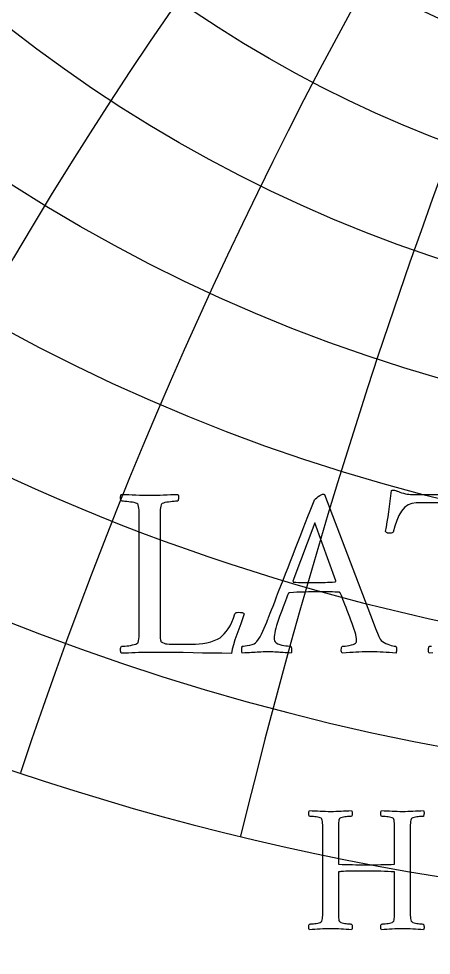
# Model space of a CAD drawing. Header units: millimetres. Extents: x -55 to 55, y -55 to 56.
# Drawn here: x -15.05 to -7.87, y -16.48 to -0.18 of the extents above; entities that cross this region are included whole.
import ezdxf

# ---------------------------------------------------------------- set-up
doc = ezdxf.new("R2010")
doc.units = ezdxf.units.MM
for name, color, linetype in [('CUT_OUTER', 1, 'Continuous'), ('ENGRAVE', 7, 'Continuous'), ('ENGRAVE_FINE', 8, 'Continuous'), ('TEXT', 5, 'Continuous')]:
    doc.layers.add(name, color=color, linetype=linetype)

msp = doc.modelspace()

# ---------------------------------------------------------------- linework, layer by layer
at = {"layer": 'CUT_OUTER'}
msp.add_arc((-0.0002, -0.0001), 54.7499, 132.89036, 87.80158, dxfattribs=at)
at = {"layer": 'ENGRAVE'}
for centre, radius in [((0, 0), 54), ((0, 20.5693), 28.0828), ((0, 19.0262), 24.6247), ((0, 17.7713), 21.4865), ((0, 0), 35.3478), ((0, 16.7477), 18.6002), ((0, 0), 23.1383)]:
    msp.add_circle(centre, radius, dxfattribs=at)
for centre, radius, start, end in [((0, 22.4797), 31.9512, 104.6529, 75.3471), ((0, 24.8695), 36.3547, 147.33942, 32.66058), ((0, 27.9026), 41.4714, 169.60534, 10.39466), ((0, 31.8273), 47.5652, 186.81771, 353.18229)]:
    msp.add_arc(centre, radius, start, end, dxfattribs=at)
at = {"layer": 'ENGRAVE_FINE'}
for centre, radius, start, end in [((-299.594, -39.2577), 304.2157, 4.461368, 17.676322), ((-299.594, -39.2577), 304.2157, 4.461368, 17.676322), ((-145.1396, -39.2577), 154.4544, 8.977692, 35.48643), ((-145.1396, -39.2577), 154.4544, 8.977692, 35.48643), ((-91.4982, -39.2577), 105.653, 13.606314, 53.548789), ((-91.4982, -39.2577), 105.653, 13.606314, 53.548789), ((91.4982, -39.2577), 105.653, 126.451211, 166.393686), ((91.4982, -39.2577), 105.653, 126.451211, 166.393686), ((-62.9562, -39.2577), 82.1834, 18.409528, 71.93986), ((-62.9562, -39.2577), 82.1834, 18.409528, 71.93986), ((62.9562, -39.2577), 82.1834, 108.06014, 161.590472), ((62.9562, -39.2577), 82.1834, 108.06014, 161.590472), ((-44.3267, -39.2577), 68.9601, 23.457516, 90.642678), ((-44.3267, -39.2577), 68.9601, 23.457516, 90.642678), ((44.3267, -39.2577), 68.9601, 89.357322, 156.542484), ((44.3267, -39.2577), 68.9601, 89.357322, 156.542484), ((-30.4994, -39.2577), 60.9988, 28.831877, 104.724148), ((-30.4994, -39.2577), 60.9988, 28.831877, 104.724148), ((30.4994, -39.2577), 60.9988, 75.275852, 151.168123), ((30.4994, -39.2577), 60.9988, 75.275852, 151.168123), ((-19.2273, -39.2577), 56.2168, 34.62999, 115.09932), ((-19.2273, -39.2577), 56.2168, 34.62999, 115.09932), ((19.2273, -39.2577), 56.2168, 64.90068, 145.37001), ((19.2273, -39.2577), 56.2168, 64.90068, 145.37001), ((-9.3147, -39.2577), 53.6414, 40.97049, 124.0989), ((-9.3147, -39.2577), 53.6414, 40.97049, 124.0989), ((9.3147, -39.2577), 53.6414, 55.9011, 139.02951), ((9.3147, -39.2577), 53.6414, 55.9011, 139.02951), ((0, 54.4824), 77.4375, 225.796451, 314.203549)]:
    msp.add_arc(centre, radius, start, end, dxfattribs=at)
at = {"layer": 'TEXT'}
for points in [[(-12.5911, -10.7231), (-12.5911, -10.7279), (-12.5911, -10.7337), (-12.5911, -10.7406), (-12.5911, -10.7486), (-12.5911, -10.7693), (-12.5911, -10.7928), (-12.5911, -10.8193), (-12.5911, -10.8487), (-12.5908, -10.8789), (-12.59, -10.9078), (-12.5887, -10.9353), (-12.5868, -10.9615), (-12.5842, -10.9844), (-12.5805, -11.002), (-12.5757, -11.0142), (-12.5698, -11.0211), (-12.5473, -11.0346), (-12.5224, -11.0451), (-12.4952, -11.0527), (-12.4655, -11.0573), (-12.4302, -11.0601), (-12.3862, -11.0621), (-12.3334, -11.0633), (-12.2717, -11.0637), (-12.0375, -11.0637), (-11.9765, -11.062), (-11.9125, -11.0568), (-11.8455, -11.0482), (-11.7757, -11.036), (-11.7079, -11.0202), (-11.6474, -11.0004), (-11.594, -10.9766), (-11.5479, -10.9488), (-11.5102, -10.9184), (-11.4739, -10.8828), (-11.4389, -10.8418), (-11.4052, -10.7955), (-11.3732, -10.7422), (-11.343, -10.6805), (-11.3146, -10.6102), (-11.2881, -10.5315), (-11.2812, -10.5203), (-11.269, -10.5123), (-11.2514, -10.5075), (-11.2285, -10.5059), (-11.1934, -10.5075), (-11.1646, -10.5123), (-11.1423, -10.5203), (-11.1263, -10.5315), (-11.1568, -10.618), (-11.1886, -10.7071), (-11.2217, -10.7989), (-11.2562, -10.8934), (-11.2883, -10.9857), (-11.3142, -11.0712), (-11.334, -11.1497), (-11.3477, -11.2213), (-11.5157, -11.2207), (-11.6831, -11.2191), (-11.8499, -11.2165), (-12.0163, -11.2128), (-12.1876, -11.209), (-12.3697, -11.2064), (-12.5624, -11.2048), (-12.7657, -11.2042), (-12.8362, -11.2046), (-12.903, -11.2058), (-12.9661, -11.2078), (-13.0254, -11.2106), (-13.0834, -11.2134), (-13.1425, -11.2154), (-13.2027, -11.2166), (-13.2639, -11.217), (-13.2712, -11.2069), (-13.2761, -11.1936), (-13.2786, -11.1771), (-13.2788, -11.1574), (-13.277, -11.1377), (-13.274, -11.1212), (-13.2696, -11.1079), (-13.2639, -11.0978), (-13.2484, -11.0974), (-13.2277, -11.0962), (-13.2016, -11.0942), (-13.1702, -11.0914), (-13.1365, -11.0875), (-13.1037, -11.0824), (-13.0716, -11.0758), (-13.0403, -11.068), (-13.013, -11.0592), (-12.993, -11.0499), (-12.98, -11.04), (-12.9743, -11.0297), (-12.9667, -11.0022), (-12.961, -10.9711), (-12.9572, -10.9362), (-12.9552, -10.8977), (-12.9542, -10.8564), (-12.9536, -10.8136), (-12.9532, -10.7691), (-12.953, -10.7231), (-12.953, -8.9475), (-12.9532, -8.9013), (-12.9536, -8.8565), (-12.9542, -8.8129), (-12.9552, -8.7708), (-12.9572, -8.7312), (-12.961, -8.6957), (-12.9667, -8.6642), (-12.9743, -8.6366), (-12.98, -8.6247), (-12.993, -8.6143), (-13.013, -8.6055), (-13.0403, -8.5983), (-13.0716, -8.5923), (-13.1037, -8.5871), (-13.1365, -8.5827), (-13.1702, -8.5791), (-13.2016, -8.5764), (-13.2277, -8.5744), (-13.2484, -8.5732), (-13.2639, -8.5728), (-13.2696, -8.5626), (-13.274, -8.5493), (-13.277, -8.5328), (-13.2788, -8.5131), (-13.2786, -8.4935), (-13.2761, -8.477), (-13.2712, -8.4636), (-13.2639, -8.4535), (-13.2003, -8.4558), (-13.1372, -8.4583), (-13.0747, -8.4611), (-13.0126, -8.4642), (-12.9512, -8.467), (-12.8902, -8.469), (-12.8298, -8.4702), (-12.7699, -8.4706), (-12.7086, -8.4702), (-12.648, -8.469), (-12.5883, -8.467), (-12.5294, -8.4642), (-12.4701, -8.4611), (-12.4096, -8.4583), (-12.3477, -8.4558), (-12.2845, -8.4535), (-12.2772, -8.4636), (-12.2723, -8.477), (-12.2697, -8.4935), (-12.2696, -8.5131), (-12.2713, -8.5328), (-12.2744, -8.5493), (-12.2788, -8.5626), (-12.2845, -8.5728), (-12.3, -8.5732), (-12.3207, -8.5744), (-12.3468, -8.5764), (-12.3782, -8.5791), (-12.4117, -8.5827), (-12.4442, -8.5871), (-12.4756, -8.5923), (-12.5059, -8.5983), (-12.5325, -8.6055), (-12.5528, -8.6143), (-12.5666, -8.6247), (-12.5741, -8.6366), (-12.5798, -8.6595), (-12.5842, -8.6856), (-12.5872, -8.7149), (-12.589, -8.7473), (-12.5899, -8.7822), (-12.5906, -8.8187), (-12.591, -8.8567), (-12.5911, -8.8964), (-12.5911, -8.9028), (-12.5911, -8.9091), (-12.5911, -8.9155), (-12.5911, -8.9219), (-12.5911, -8.9283), (-12.5911, -8.9347), (-12.5911, -8.9411), (-12.5911, -8.9475)], [(-10.7133, -10.6251), (-10.7108, -10.6186), (-10.7032, -10.5991), (-10.6905, -10.5665), (-10.6728, -10.5208), (-10.6509, -10.464), (-10.6255, -10.3979), (-10.5966, -10.3224), (-10.5643, -10.2377), (-10.529, -10.1457), (-10.4913, -10.0487), (-10.4513, -9.9466), (-10.4088, -9.8395), (-10.3651, -9.7291), (-10.321, -9.617), (-10.2767, -9.5034), (-10.2321, -9.3882), (-10.1878, -9.2733), (-10.1443, -9.1609), (-10.1016, -9.0509), (-10.0597, -8.9432), (-10.0194, -8.84), (-9.9814, -8.7431), (-9.9459, -8.6526), (-9.9128, -8.5685), (-9.9017, -8.5509), (-9.8856, -8.5323), (-9.8645, -8.5126), (-9.8383, -8.4919), (-9.8112, -8.4732), (-9.7877, -8.4599), (-9.7676, -8.4519), (-9.751, -8.4493), (-9.7471, -8.4494), (-9.744, -8.4498), (-9.7418, -8.4505), (-9.7403, -8.4514), (-9.7389, -8.4526), (-9.7366, -8.4541), (-9.7335, -8.4558), (-9.7297, -8.4578), (-8.8823, -10.6805), (-8.8405, -10.7901), (-8.8089, -10.8721), (-8.7873, -10.9264), (-8.7759, -10.953), (-8.7627, -10.9756), (-8.7445, -10.9967), (-8.7212, -11.0161), (-8.6928, -11.0339), (-8.662, -11.0498), (-8.6311, -11.0632), (-8.6002, -11.0742), (-8.5694, -11.0829), (-8.5413, -11.0894), (-8.5188, -11.0941), (-8.5019, -11.0969), (-8.4906, -11.0978), (-8.4834, -11.1099), (-8.4789, -11.1249), (-8.477, -11.1429), (-8.4778, -11.1638), (-8.4799, -11.1839), (-8.4821, -11.1995), (-8.4842, -11.2105), (-8.4863, -11.217), (-8.5465, -11.2129), (-8.6034, -11.209), (-8.6572, -11.2054), (-8.7077, -11.2021), (-8.7591, -11.1993), (-8.8153, -11.1973), (-8.8762, -11.1961), (-8.9419, -11.1957), (-9.0113, -11.1961), (-9.0745, -11.1973), (-9.1316, -11.1993), (-9.1825, -11.2021), (-9.2335, -11.2054), (-9.2906, -11.209), (-9.3538, -11.2129), (-9.4231, -11.217), (-9.4304, -11.2069), (-9.4353, -11.1936), (-9.4379, -11.1771), (-9.438, -11.1574), (-9.436, -11.1377), (-9.4321, -11.1212), (-9.4264, -11.1079), (-9.4188, -11.0978), (-9.397, -11.0969), (-9.3699, -11.0941), (-9.3374, -11.0894), (-9.2996, -11.0829), (-9.2624, -11.0748), (-9.2315, -11.0653), (-9.207, -11.0545), (-9.1889, -11.0424), (-9.1815, -11.0323), (-9.1761, -11.019), (-9.1729, -11.0025), (-9.1719, -10.9828), (-9.1736, -10.9603), (-9.1788, -10.9312), (-9.1874, -10.8954), (-9.1995, -10.853), (-9.2143, -10.8057), (-9.231, -10.7555), (-9.2494, -10.7025), (-9.2698, -10.6464), (-9.2911, -10.5894), (-9.3124, -10.5331), (-9.3337, -10.4776), (-9.355, -10.4229), (-9.3753, -10.371), (-9.3938, -10.3239), (-9.4105, -10.2816), (-9.4252, -10.244), (-9.4373, -10.2133), (-9.446, -10.1914), (-9.4512, -10.1782), (-9.4529, -10.1738), (-9.4534, -10.1733), (-9.455, -10.1717), (-9.4577, -10.169), (-9.4614, -10.1653), (-9.4657, -10.1615), (-9.4699, -10.1589), (-9.4742, -10.1573), (-9.4785, -10.1568), (-9.5122, -10.1549), (-9.5498, -10.1536), (-9.591, -10.1528), (-9.636, -10.1525), (-9.682, -10.1525), (-9.7265, -10.1525), (-9.7693, -10.1525), (-9.8106, -10.1525), (-9.8212, -10.1525), (-9.8319, -10.1525), (-9.8425, -10.1525), (-9.8532, -10.1525), (-9.8635, -10.1525), (-9.8734, -10.1525), (-9.8827, -10.1525), (-9.8915, -10.1525), (-9.953, -10.1526), (-10.0096, -10.153), (-10.0615, -10.1537), (-10.1086, -10.1546), (-10.1565, -10.1561), (-10.2108, -10.1584), (-10.2715, -10.1614), (-10.3386, -10.1653), (-10.341, -10.1657), (-10.3439, -10.1669), (-10.3474, -10.1689), (-10.3514, -10.1717), (-10.3551, -10.1745), (-10.3577, -10.1765), (-10.3593, -10.1776), (-10.3599, -10.178), (-10.3619, -10.1834), (-10.3679, -10.1993), (-10.3778, -10.226), (-10.3918, -10.2632), (-10.4086, -10.3078), (-10.4269, -10.3564), (-10.4469, -10.4089), (-10.4685, -10.4655), (-10.4901, -10.5231), (-10.5105, -10.5788), (-10.5295, -10.6327), (-10.5472, -10.6848), (-10.5647, -10.7359), (-10.5786, -10.7827), (-10.5891, -10.8253), (-10.5962, -10.8636), (-10.6009, -10.8979), (-10.6042, -10.9285), (-10.6062, -10.9554), (-10.6068, -10.9786), (-10.6027, -11.0008), (-10.5903, -11.0206), (-10.5697, -11.038), (-10.5408, -11.0531), (-10.5076, -11.0657), (-10.4738, -11.076), (-10.4394, -11.0838), (-10.4046, -11.0893), (-10.3728, -11.093), (-10.3476, -11.0957), (-10.3291, -11.0973), (-10.3173, -11.0978), (-10.3133, -11.1043), (-10.3098, -11.1154), (-10.3069, -11.1309), (-10.3045, -11.151), (-10.3032, -11.1719), (-10.3035, -11.1899), (-10.3053, -11.2049), (-10.3088, -11.217), (-10.3478, -11.2149), (-10.3838, -11.2128), (-10.417, -11.2106), (-10.4472, -11.2085), (-10.4759, -11.2064), (-10.5046, -11.2042), (-10.5334, -11.2021), (-10.5621, -11.2), (-10.5931, -11.1981), (-10.6287, -11.1968), (-10.6687, -11.196), (-10.7133, -11.1957), (-10.7583, -11.196), (-10.7995, -11.1968), (-10.837, -11.1981), (-10.8708, -11.2), (-10.9028, -11.2021), (-10.9347, -11.2042), (-10.9666, -11.2064), (-10.9986, -11.2085), (-11.0326, -11.2106), (-11.071, -11.2128), (-11.1135, -11.2149), (-11.1604, -11.217), (-11.1641, -11.2105), (-11.1668, -11.1995), (-11.1684, -11.1839), (-11.1689, -11.1638), (-11.1684, -11.1429), (-11.1668, -11.1249), (-11.1641, -11.1099), (-11.1604, -11.0978), (-11.1379, -11.0966), (-11.1088, -11.093), (-11.073, -11.087), (-11.0305, -11.0786), (-10.9886, -11.0676), (-10.9544, -11.0536), (-10.9279, -11.0367), (-10.9092, -11.0169), (-10.8784, -10.9752), (-10.8501, -10.9312), (-10.8241, -10.8848), (-10.8006, -10.8359), (-10.7784, -10.7852), (-10.7564, -10.7332), (-10.7347, -10.6798), (-10.7133, -10.6251)], [(-9.9, -8.9517), (-10.279, -9.9651), (-10.2788, -9.9657), (-10.2784, -9.9673), (-10.2778, -9.9699), (-10.2768, -9.9737), (-10.2756, -9.9774), (-10.2742, -9.98), (-10.2724, -9.9816), (-10.2705, -9.9822), (-10.228, -9.9842), (-10.1816, -9.9859), (-10.1311, -9.9874), (-10.0767, -9.9886), (-10.0231, -9.9895), (-9.975, -9.9902), (-9.9326, -9.9906), (-9.8957, -9.9907), (-9.848, -9.9904), (-9.8026, -9.9896), (-9.7596, -9.9883), (-9.719, -9.9864), (-9.6787, -9.9843), (-9.6365, -9.9822), (-9.5925, -9.98), (-9.5466, -9.9779), (-9.5427, -9.9773), (-9.5397, -9.9753), (-9.5374, -9.9719), (-9.5359, -9.9673), (-9.535, -9.9626), (-9.5343, -9.9593), (-9.5339, -9.9573), (-9.5338, -9.9566)], [(-9.6222, -13.972), (-9.5762, -13.9717), (-9.5307, -13.9708), (-9.4859, -13.9693), (-9.4417, -13.9672), (-9.3973, -13.9649), (-9.3519, -13.9628), (-9.3055, -13.9609), (-9.2581, -13.9592), (-9.2526, -13.9671), (-9.2489, -13.978), (-9.247, -13.9918), (-9.2469, -14.0087), (-9.2482, -14.0256), (-9.2505, -14.0394), (-9.2538, -14.0503), (-9.2581, -14.0582), (-9.2697, -14.0585), (-9.2852, -14.0594), (-9.3048, -14.0609), (-9.3284, -14.063), (-9.3535, -14.0657), (-9.3779, -14.069), (-9.4014, -14.0729), (-9.4242, -14.0774), (-9.4441, -14.0828), (-9.4593, -14.0893), (-9.4697, -14.0971), (-9.4753, -14.1061), (-9.4795, -14.1233), (-9.4828, -14.1428), (-9.4851, -14.1648), (-9.4864, -14.1891), (-9.4871, -14.2153), (-9.4876, -14.2426), (-9.4879, -14.2712), (-9.488, -14.3009), (-9.488, -14.3057), (-9.488, -14.3105), (-9.488, -14.3153), (-9.488, -14.3201), (-9.488, -14.3249), (-9.488, -14.3297), (-9.488, -14.3345), (-9.488, -14.3392), (-9.488, -14.8853), (-9.4878, -14.8868), (-9.4872, -14.8881), (-9.4862, -14.8892), (-9.4848, -14.8901), (-9.4834, -14.8908), (-9.4824, -14.8913), (-9.4818, -14.8916), (-9.4816, -14.8917), (-9.4238, -14.8933), (-9.3651, -14.8949), (-9.3056, -14.8965), (-9.2453, -14.8981), (-9.184, -14.8995), (-9.1216, -14.9005), (-9.0579, -14.9011), (-8.993, -14.9013), (-8.936, -14.9011), (-8.8769, -14.9005), (-8.8155, -14.8995), (-8.7519, -14.8981), (-8.6887, -14.8965), (-8.6286, -14.8949), (-8.5714, -14.8933), (-8.5172, -14.8917), (-8.517, -14.8915), (-8.5164, -14.8909), (-8.5154, -14.8899), (-8.514, -14.8885), (-8.5126, -14.8869), (-8.5116, -14.8853), (-8.511, -14.8837), (-8.5108, -14.8821), (-8.5108, -14.3392), (-8.5109, -14.3046), (-8.5112, -14.271), (-8.5117, -14.2383), (-8.5124, -14.2067), (-8.5139, -14.1771), (-8.5168, -14.1504), (-8.5211, -14.1268), (-8.5268, -14.1061), (-8.5311, -14.0971), (-8.5407, -14.0893), (-8.5558, -14.0828), (-8.5763, -14.0774), (-8.5996, -14.0729), (-8.6234, -14.069), (-8.6475, -14.0657), (-8.6721, -14.063), (-8.6949, -14.0609), (-8.714, -14.0594), (-8.7293, -14.0585), (-8.7407, -14.0582), (-8.745, -14.0503), (-8.7483, -14.0394), (-8.7506, -14.0256), (-8.7519, -14.0087), (-8.7518, -13.9918), (-8.7499, -13.978), (-8.7462, -13.9671), (-8.7407, -13.9592), (-8.6931, -13.9609), (-8.6461, -13.9628), (-8.5997, -13.9649), (-8.5539, -13.9672), (-8.5085, -13.9693), (-8.4633, -13.9708), (-8.4183, -13.9717), (-8.3735, -13.972), (-8.3275, -13.9717), (-8.2821, -13.9708), (-8.2373, -13.9693), (-8.193, -13.9672), (-8.1486, -13.9649), (-8.1032, -13.9628), (-8.0568, -13.9609), (-8.0094, -13.9592), (-8.0039, -13.9671), (-8.0002, -13.978), (-7.9983, -13.9918), (-7.9982, -14.0087), (-7.9995, -14.0256), (-8.0018, -14.0394), (-8.0051, -14.0503), (-8.0094, -14.0582), (-8.0209, -14.0585), (-8.0362, -14.0594), (-8.0552, -14.0609), (-8.0781, -14.063), (-8.1025, -14.0657), (-8.1264, -14.069), (-8.1496, -14.0729), (-8.1723, -14.0774), (-8.1922, -14.0828), (-8.2074, -14.0893), (-8.2178, -14.0971), (-8.2234, -14.1061), (-8.2291, -14.1268), (-8.2334, -14.1504), (-8.2363, -14.1771), (-8.2378, -14.2067), (-8.2385, -14.2383), (-8.239, -14.271), (-8.2393, -14.3046), (-8.2394, -14.3392), (-8.2394, -15.6518), (-8.2393, -15.6863), (-8.239, -15.7197), (-8.2385, -15.7518), (-8.2378, -15.7827), (-8.2363, -15.8117), (-8.2334, -15.8378), (-8.2291, -15.8612), (-8.2234, -15.8817), (-8.2178, -15.8895), (-8.2074, -15.8969), (-8.1922, -15.9039), (-8.1723, -15.9105), (-8.1496, -15.9164), (-8.1264, -15.9212), (-8.1025, -15.9251), (-8.0781, -15.928), (-8.0552, -15.9301), (-8.0362, -15.9316), (-8.0209, -15.9325), (-8.0094, -15.9328), (-8.0051, -15.9407), (-8.0018, -15.9516), (-7.9995, -15.9655), (-7.9982, -15.9823), (-7.9983, -15.9992), (-8.0002, -16.0131), (-8.0039, -16.0239), (-8.0094, -16.0318), (-8.0568, -16.0287), (-8.1032, -16.0258), (-8.1486, -16.0231), (-8.193, -16.0206), (-8.2373, -16.0185), (-8.2821, -16.0171), (-8.3275, -16.0162), (-8.3735, -16.0159), (-8.4183, -16.0162), (-8.4633, -16.0171), (-8.5085, -16.0185), (-8.5539, -16.0206), (-8.5997, -16.0231), (-8.6461, -16.0258), (-8.6931, -16.0287), (-8.7407, -16.0318), (-8.7462, -16.0239), (-8.7499, -16.0131), (-8.7518, -15.9992), (-8.7519, -15.9823), (-8.7506, -15.9655), (-8.7483, -15.9516), (-8.745, -15.9407), (-8.7407, -15.9328), (-8.7293, -15.9325), (-8.714, -15.9316), (-8.6949, -15.9301), (-8.6721, -15.928), (-8.6475, -15.9251), (-8.6234, -15.9212), (-8.5996, -15.9164), (-8.5763, -15.9105), (-8.5558, -15.9039), (-8.5407, -15.8969), (-8.5311, -15.8895), (-8.5268, -15.8817), (-8.5211, -15.8612), (-8.5168, -15.8378), (-8.5139, -15.8117), (-8.5124, -15.7827), (-8.5117, -15.7518), (-8.5112, -15.7197), (-8.5109, -15.6863), (-8.5108, -15.6518), (-8.5108, -15.0322), (-8.511, -15.0293), (-8.5116, -15.0271), (-8.5126, -15.0254), (-8.514, -15.0243), (-8.5154, -15.0236), (-8.5164, -15.0231), (-8.517, -15.0228), (-8.5172, -15.0227), (-8.5724, -15.021), (-8.6294, -15.0191), (-8.6881, -15.017), (-8.7487, -15.0147), (-8.8101, -15.0126), (-8.8713, -15.0111), (-8.9323, -15.0102), (-8.993, -15.0099), (-9.0944, -15.0101), (-9.1815, -15.0107), (-9.2541, -15.0117), (-9.3124, -15.0131), (-9.3591, -15.0147), (-9.397, -15.0163), (-9.4262, -15.0179), (-9.4465, -15.0195), (-9.4609, -15.0211), (-9.4721, -15.0227), (-9.48, -15.0243), (-9.4848, -15.0259), (-9.4862, -15.0274), (-9.4872, -15.0286), (-9.4878, -15.0297), (-9.488, -15.0306), (-9.488, -15.0313), (-9.488, -15.0318), (-9.488, -15.0321), (-9.488, -15.0322), (-9.488, -15.6518), (-9.488, -15.6566), (-9.488, -15.6614), (-9.488, -15.6662), (-9.488, -15.671), (-9.488, -15.6757), (-9.488, -15.6805), (-9.488, -15.6853), (-9.488, -15.6901), (-9.4879, -15.7198), (-9.4876, -15.748), (-9.4871, -15.7748), (-9.4864, -15.8003), (-9.4851, -15.8239), (-9.4828, -15.8454), (-9.4795, -15.8647), (-9.4753, -15.8817), (-9.4697, -15.8895), (-9.4593, -15.8969), (-9.4441, -15.9039), (-9.4242, -15.9105), (-9.4014, -15.9164), (-9.3779, -15.9212), (-9.3535, -15.9251), (-9.3284, -15.928), (-9.3048, -15.9301), (-9.2852, -15.9316), (-9.2697, -15.9325), (-9.2581, -15.9328), (-9.2538, -15.9407), (-9.2505, -15.9516), (-9.2482, -15.9655), (-9.2469, -15.9823), (-9.247, -15.9992), (-9.2489, -16.0131), (-9.2526, -16.0239), (-9.2581, -16.0318), (-9.3055, -16.0287), (-9.3519, -16.0258), (-9.3973, -16.0231), (-9.4417, -16.0206), (-9.4859, -16.0185), (-9.5307, -16.0171), (-9.5762, -16.0162), (-9.6222, -16.0159), (-9.6671, -16.0162), (-9.7124, -16.0171), (-9.7581, -16.0185), (-9.8042, -16.0206), (-9.8507, -16.0231), (-9.8976, -16.0258), (-9.9449, -16.0287), (-9.9926, -16.0318), (-9.9981, -16.0239), (-10.0018, -16.0131), (-10.0037, -15.9992), (-10.0038, -15.9823), (-10.0025, -15.9655), (-10.0002, -15.9516), (-9.9969, -15.9407), (-9.9926, -15.9328), (-9.981, -15.9325), (-9.9655, -15.9316), (-9.9459, -15.9301), (-9.9224, -15.928), (-9.8971, -15.9251), (-9.8725, -15.9212), (-9.8484, -15.9164), (-9.825, -15.9105), (-9.8045, -15.9039), (-9.7894, -15.8969), (-9.7797, -15.8895), (-9.7755, -15.8817), (-9.7698, -15.8612), (-9.7655, -15.8378), (-9.7626, -15.8117), (-9.7611, -15.7827), (-9.7604, -15.7518), (-9.7599, -15.7197), (-9.7596, -15.6863), (-9.7595, -15.6518), (-9.7595, -14.3392), (-9.7596, -14.3046), (-9.7599, -14.271), (-9.7604, -14.2383), (-9.7611, -14.2067), (-9.7626, -14.1771), (-9.7655, -14.1504), (-9.7698, -14.1268), (-9.7755, -14.1061), (-9.7797, -14.0971), (-9.7894, -14.0893), (-9.8045, -14.0828), (-9.825, -14.0774), (-9.8484, -14.0729), (-9.8725, -14.069), (-9.8971, -14.0657), (-9.9224, -14.063), (-9.9459, -14.0609), (-9.9655, -14.0594), (-9.981, -14.0585), (-9.9926, -14.0582), (-9.9969, -14.0503), (-10.0002, -14.0394), (-10.0025, -14.0256), (-10.0038, -14.0087), (-10.0037, -13.9918), (-10.0018, -13.978), (-9.9981, -13.9671), (-9.9926, -13.9592), (-9.9449, -13.9609), (-9.8976, -13.9628), (-9.8507, -13.9649), (-9.8042, -13.9672), (-9.7581, -13.9693), (-9.7124, -13.9708), (-9.6671, -13.9717), (-9.6222, -13.972)]]:
    msp.add_lwpolyline(points, close=True, dxfattribs=at)
for points in [[(-7.5964, -8.6026), (-8.1329, -8.6026), (-8.208, -8.6116), (-8.2755, -8.6388), (-8.3357, -8.684), (-8.3884, -8.7473), (-8.4342, -8.8242), (-8.4735, -8.9102), (-8.5065, -9.0052), (-8.5332, -9.1093), (-8.5417, -9.1186), (-8.5545, -9.1252), (-8.5715, -9.1292), (-8.5928, -9.1306), (-8.607, -9.1316), (-8.6199, -9.1306), (-8.6315, -9.1274), (-8.6417, -9.122), (-8.6507, -9.1159), (-8.6582, -9.1103), (-8.6645, -9.1053), (-8.6694, -9.1008), (-8.6529, -9.0169), (-8.6375, -8.9315), (-8.6231, -8.8445), (-8.6098, -8.7559), (-8.5973, -8.6656), (-8.5853, -8.5738), (-8.5739, -8.4804), (-8.563, -8.3854), (-8.5518, -8.3821), (-8.5395, -8.3806), (-8.5262, -8.381), (-8.5119, -8.3833), (-8.4978, -8.3866), (-8.4853, -8.3902), (-8.4743, -8.3941), (-8.465, -8.3982), (-8.4439, -8.4068), (-8.4187, -8.4157), (-8.3896, -8.4249), (-8.3565, -8.4344), (-8.3225, -8.4428), (-8.291, -8.4487), (-8.2618, -8.4523), (-8.2351, -8.4535), (-6.6085, -8.4535)], [(-7.8436, -11.2129), (-7.9072, -11.217), (-7.9145, -11.2069), (-7.9195, -11.1936), (-7.922, -11.1771), (-7.9221, -11.1574), (-7.9204, -11.1377), (-7.9173, -11.1212), (-7.9129, -11.1079), (-7.9072, -11.0978), (-7.8918, -11.0974), (-7.871, -11.0962)]]:
    msp.add_lwpolyline(points, dxfattribs=at)

doc.saveas('drawing.dxf')
